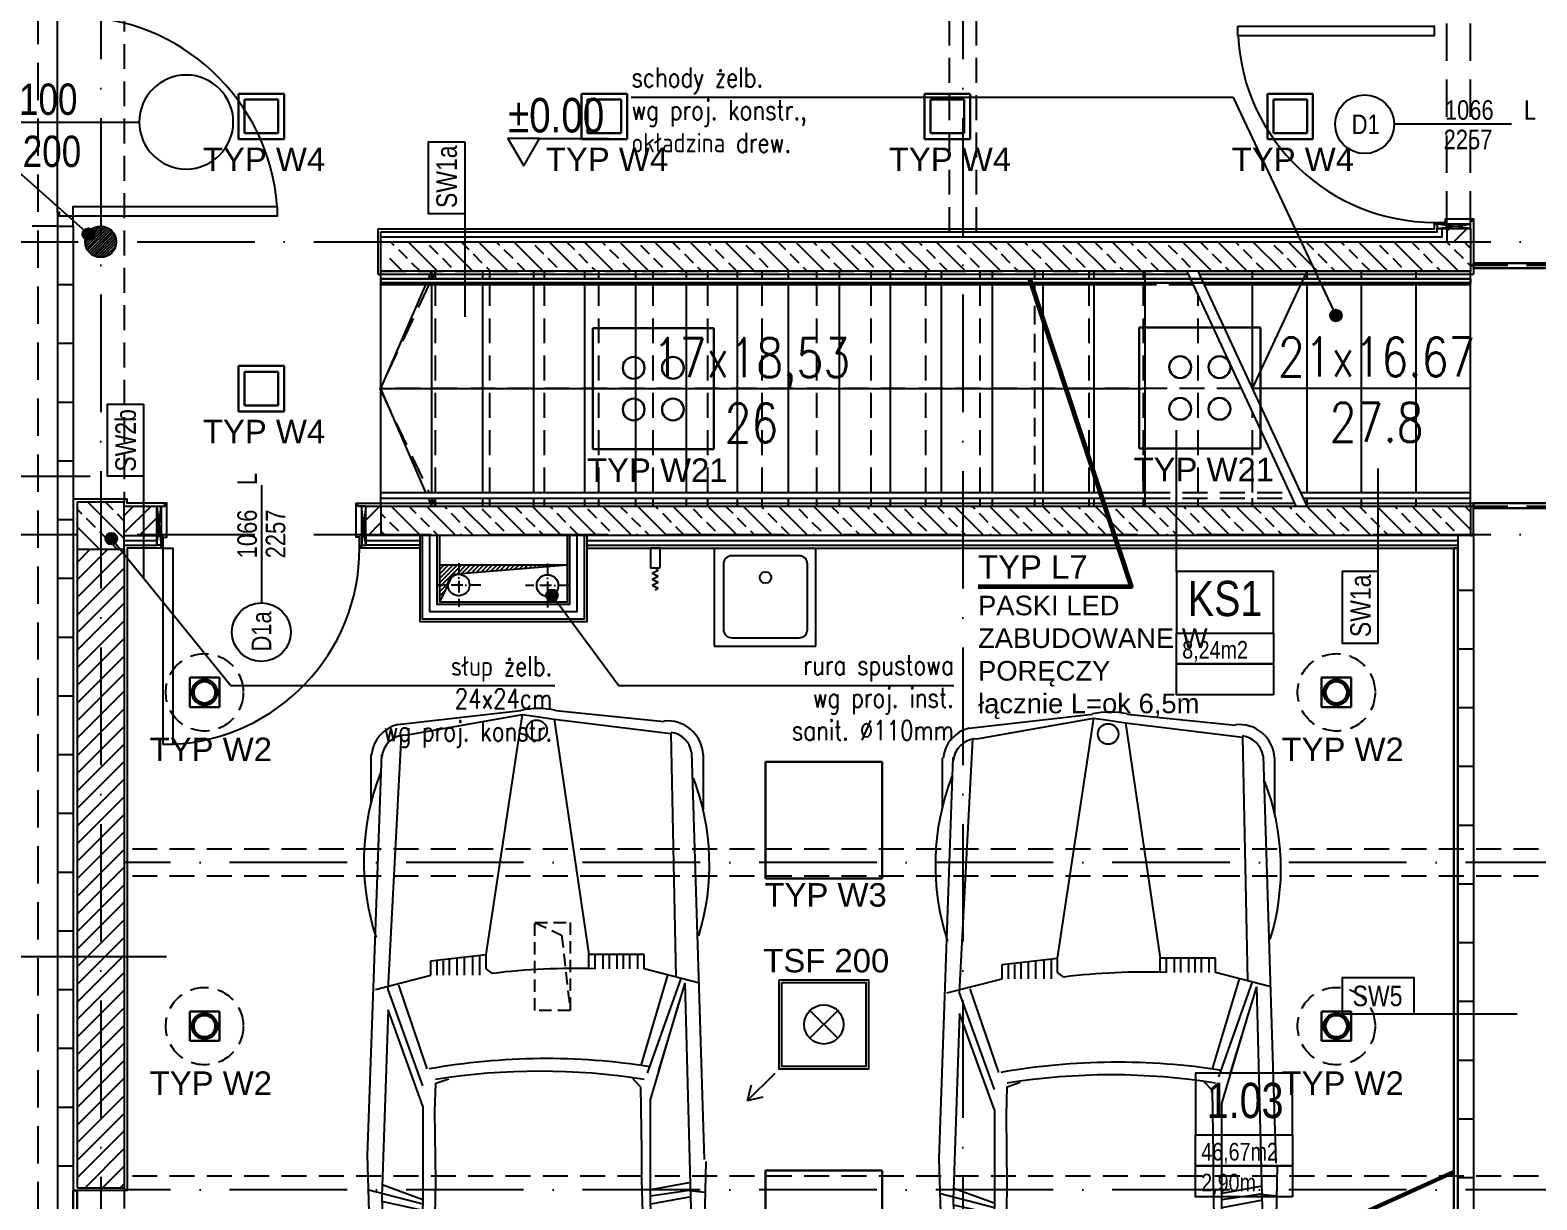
# Model space of a CAD drawing. Header units: millimetres. Extents: x 58205 to 122423, y 1055 to 94479.
# Drawn here: x 68809 to 69578, y 11187 to 11784 of the extents above; entities that cross this region are included whole.
import ezdxf

# ---------------------------------------------------------------- set-up
doc = ezdxf.new("R2010")
doc.units = ezdxf.units.MM
for name, pattern in [('0707_PB_080619_gn_xref$0$ACAD_ISO10W100', [18, 12, -3, 0, -3]), ('ACAD_ISO03W100', [30, 12, -18]), ('ACAD_ISO10W100', [18, 12, -3, 0, -3]), ('AUDIT_D_080509132939-0', [0]), ('HIDDEN', [9.525, 6.35, -3.175])]:
    doc.linetypes.add(name, pattern=pattern)
doc.layers.add('$ oświetlenie $', color=30, linetype='Continuous', lineweight=30)
for name, color, linetype in [('+48_ARMATURA', 251, 'Continuous'), ('+48_HACZE', 253, 'Continuous'), ('+48_KANALIZACJA SANIT.', 42, 'Continuous'), ('+48_KOTY', 3, 'Continuous'), ('+48_MEBLE', 251, 'Continuous'), ('+48_OPISY', 3, 'Continuous'), ('+48_OPISY T', 3, 'Continuous'), ('+48_OPISY_POM', 3, 'Continuous'), ('+48_OPISY_STOLARKA', 3, 'Continuous'), ('+48_OPISY_ŚCIAN', 3, 'Continuous'), ('+48_OSIE', 8, 'Continuous'), ('+48_PODCIĄG', 4, 'ACAD_ISO03W100'), ('+48_PRZEBICIA', 143, 'Continuous'), ('+48_SCHODY', 2, 'Continuous'), ('+48_SCIANY', 1, 'Continuous'), ('+48_SCIANY_DZIAŁOWE', 2, 'Continuous'), ('+48_SPUSTY', 150, 'Continuous'), ('+48_STOLARKA_DRZWI', 3, 'Continuous'), ('+48_STOLARKA_OKNA', 3, 'Continuous'), ('+48_SŁUPY', 20, 'Continuous'), ('+48_TYNKI', 252, 'Continuous'), ('+48_WENTYLACJA', 2, 'Continuous'), ('+48_WEŁNA', 252, 'Continuous'), ('+48_WIDOK', 5, 'Continuous'), ('+48_ŚCIANY_GK', 42, 'Continuous')]:
    doc.layers.add(name, color=color, linetype=linetype)
doc.layers.get('0').freeze()
doc.styles.add('ARIAL', font='ARIAL.TTF')
doc.styles.get("Standard").update_dxf_attribs({"font": 'ARIAL.TTF'})
doc.styles.add('WRP_ARIAL', font='ARIAL.TTF', dxfattribs={"width": 0.8})
doc.styles.add('wymiary', font='romans.shx', dxfattribs={"width": 0.8})
doc.linetypes.add('BATTING', pattern='A,0.00254,-2.54,[134,ltypeshp.shx,S=2.54,R=0,X=-2.54,Y=0],-5.08,[134,ltypeshp.shx,S=2.54,R=180,X=2.54,Y=0],-2.54', length=10.16254)
doc.linetypes.add('ZIGZAG', pattern='A,0.00254,-5.08,[131,ltypeshp.shx,S=5.08,R=0,X=-5.08,Y=0],-10.16,[131,ltypeshp.shx,S=5.08,R=180,X=5.08,Y=0],-5.08', length=20.32254)

# ---------------------------------------------------------------- blocks, each defined once
blk = doc.blocks.new('BMW-P')
for p, q in [((0.2228, 0.782), (2.3034, 0.8466)), ((2.313, 0.8543), (4.3533, 0.814)), ((2.4611, 0.7698), (2.4702, 0.8512)), ((0.2339, 0.8408), (0.5161, 0.8408)), ((1.4017, 0.8221), (1.3291, 0.5398)), ((2.9501, 0.7898), (1.4017, 0.7495)), ((2.4611, 0.7698), (2.4904, 0.5721)), ((2.4941, 0.7699), (2.5307, 0.5721)), ((2.9501, 0.7898), (2.9178, 0.6124)), ((2.9824, 0.7898), (2.9456, 0.604)), ((3.3049, 0.7495), (2.9501, 0.7898)), ((0.1275, 0.6769), (1.3708, 0.7018)), ((1.8616, 0.5567), (1.3776, 0.7285)), ((1.8533, 0.6124), (1.4017, 0.7495)), ((1.9985, 0.5721), (1.5065, 0.7172)), ((2.4217, 0.7688), (2.4582, 0.5721)), ((3.3049, 0.7495), (3.0549, 0.6124)), ((3.5872, 0.7495), (3.2324, 0.6124)), ((3.692, 0.7172), (3.3049, 0.5721)), ((3.692, 0.7172), (3.5872, 0.7495)), ((3.8291, 0.7172), (4.4678, 0.6619)), ((3.8785, 0.6641), (3.8291, 0.7172)), ((0.0095, 0.0887), (0.0668, 0.6413)), ((0.0549, 0.0801), (0.1275, 0.6769)), ((1.8219, 0.524), (1.3622, 0.6611)), ((3.7646, 0.6769), (3.4098, 0.5721)), ((3.803, 0.6169), (3.7646, 0.6769)), ((4.3614, 0.6769), (4.4662, -0.0247)), ((4.3936, 0.6769), (4.5065, -0.0247)), ((4.4662, 0.6769), (4.5388, -0.0247)), ((1.2566, 0.5398), (1.2566, 0.2576)), ((1.3291, 0.5398), (1.2566, 0.5398)), ((2.5307, 0.5721), (1.9985, 0.5721)), ((3.0549, 0.6124), (2.5307, 0.5721)), ((3.1598, 0.5398), (2.9888, 0.5379)), ((3.3372, 0.5076), (3.1598, 0.5398)), ((3.3049, 0.5721), (3.2324, 0.6124)), ((3.3833, 0.5273), (3.4098, 0.5721)), ((1.3291, 0.5076), (1.2566, 0.5076)), ((1.3291, 0.4672), (1.2566, 0.4672)), ((1.3291, 0.4672), (1.2566, 0.4672)), ((1.9324, 0.5237), (1.8844, 0.4773)), ((2.2578, 0.5284), (1.9324, 0.5237)), ((2.404, 0.5284), (2.2578, 0.5284)), ((2.5738, 0.5332), (2.404, 0.5284)), ((2.7719, 0.5332), (2.5738, 0.5332)), ((2.9888, 0.5379), (2.7719, 0.5332)), ((3.3372, 0.5076), (3.3048, 0.1983)), ((1.3291, 0.435), (1.2566, 0.435)), ((1.3291, 0.4027), (1.2566, 0.4027)), ((1.3291, 0.3624), (1.2566, 0.3624)), ((1.3291, 0.3301), (1.2566, 0.3301)), ((0.0549, 0.0801), (1.2566, 0.2576)), ((1.3291, 0.2898), (1.2566, 0.2898)), ((1.3291, 0.2898), (1.2566, 0.2898)), ((1.3291, 0.2576), (1.2566, 0.2576)), ((1.3291, 0.2576), (1.3277, 0.2314)), ((3.3048, 0.1983), (3.3048, 0.0238)), ((0.0411, -0.0092), (0.0549, 0.0801)), ((3.3048, 0.0238), (3.3048, -0.1271)), ((0.0307, -0.0811), (0.0411, -0.0092)), ((4.4662, -0.0247), (4.3614, -0.694)), ((4.5065, -0.0247), (4.399, -0.6933)), ((4.5388, -0.0247), (4.4662, -0.694)), ((0.082, -0.7177), (0.0095, -0.0887)), ((1.2566, -0.2666), (0.0307, -0.0811)), ((0.1356, -0.6779), (0.0307, -0.0811)), ((3.3048, -0.1271), (3.3372, -0.5166)), ((1.2888, -0.5489), (1.2566, -0.2666)), ((1.3291, -0.2666), (1.2566, -0.2666)), ((1.3614, -0.2979), (1.2601, -0.2979)), ((1.3533, -0.2344), (1.3291, -0.2666)), ((1.3614, -0.3346), (1.2643, -0.3346)), ((1.3614, -0.3771), (1.2692, -0.3771)), ((1.3614, -0.4148), (1.2735, -0.4148)), ((1.3614, -0.4525), (1.2778, -0.4525)), ((1.9135, -0.5233), (1.8899, -0.4573)), ((1.3614, -0.4844), (1.2888, -0.4844)), ((1.3614, -0.5166), (1.2888, -0.5166)), ((1.3614, -0.5166), (1.2888, -0.5166)), ((2.0597, -0.528), (1.9135, -0.5233)), ((2.4134, -0.5233), (2.0597, -0.528)), ((2.6728, -0.528), (2.4134, -0.5233)), ((3.003, -0.5374), (2.6728, -0.528)), ((3.1598, -0.5489), (3.003, -0.5374)), ((3.3372, -0.5166), (3.1598, -0.5489)), ((1.3614, -0.5489), (1.2888, -0.5489)), ((1.434, -0.8311), (1.3614, -0.5489)), ((1.84, -0.5671), (1.4126, -0.7123)), ((1.9259, -0.5892), (1.434, -0.7666)), ((2.0307, -0.5892), (1.5388, -0.7666)), ((2.0307, -0.5892), (2.4904, -0.5892)), ((2.5078, -0.5895), (2.4321, -0.7969)), ((2.5307, -0.5892), (2.4582, -0.8715)), ((2.4904, -0.5892), (3.0784, -0.5987)), ((2.563, -0.5892), (2.5171, -0.7982)), ((2.9229, -0.5962), (2.9606, -0.7875)), ((2.9559, -0.5968), (2.9984, -0.7866)), ((3.352, -0.778), (3.0784, -0.5987)), ((3.7969, -0.694), (3.4098, -0.5892)), ((3.3267, -0.6234), (3.2559, -0.6612)), ((3.6285, -0.7697), (3.2559, -0.6612)), ((3.7243, -0.7263), (3.3372, -0.6215)), ((3.8076, -0.6432), (3.7969, -0.694)), ((3.89, -0.6663), (3.8291, -0.7263)), ((1.434, -0.7666), (0.1373, -0.6983)), ((1.5388, -0.7666), (2.4904, -0.7989)), ((3.7243, -0.7263), (3.6285, -0.7697)), ((4.4662, -0.694), (3.8291, -0.7263)), ((4.4662, -0.694), (4.4386, -0.8045)), ((2.2807, -0.8715), (0.2324, -0.7989)), ((4.4386, -0.8045), (2.2807, -0.8715)), ((2.4904, -0.7989), (3.352, -0.778)), ((0.2353, -0.8548), (0.4853, -0.8548))]:
    blk.add_line(p, q)
blk.add_circle((0.1114, -0.0086), 0.0524)
for centre, radius, start, end in [((0.7969, -0.3588), 1.2321, 72.86969, 111.0375), ((3.3991, -0.3441), 1.2527, 68.80502, 107.05386), ((0.2439, 0.6605), 0.1806, 93.1985, 186.17016), ((0.2439, 0.6605), 0.1234, 99.86591, 171.97093), ((4.3291, 0.6769), 0.1373, 356.63354, 79.99202), ((0.5113, -0.0195), 3.3547, 348.06878, 11.93122), ((0.5962, -0.0295), 3.3547, 348.06878, 11.93122), ((5.2082, 0.0398), 3.4207, 171.04845, 190.03925), ((5.2727, 0.0076), 3.4207, 171.04845, 188.95156), ((6.7162, 0.056), 3.3716, 171.05588, 191.04094), ((4.6759, 0.1769), 3.3487, 178.06786, 187.05654), ((0.4207, 0), 0.4207, 167.82853, 192.17146), ((0.2565, -0.6779), 0.121, 180, 266.18593), ((0.2514, -0.6774), 0.1741, 193.3925, 264.80557), ((0.7807, 0.3634), 1.2535, 248.8831, 288.08344), ((3.3936, 0.3463), 1.2471, 251.91656, 291.1169)]:
    blk.add_arc(centre, radius, start, end)
blk = doc.blocks.new('SCIANA')
at = {"layer": '+48_OPISY_ŚCIAN', "ltscale": 5}
blk.add_line((-25, 0), (25, 0), dxfattribs=at)
blk.add_lwpolyline([(-60, 0), (-25, 0), (-25, 17.5), (-60, 17.5)], close=True, dxfattribs=at)
at = {"layer": '+48_OPISY_ŚCIAN', "ltscale": 5, "style": 'WRP_ARIAL', "width": 0.8}
blk.add_attdef('TYP', (-53.56, 4.8), '', height=10, dxfattribs=at)
blk = doc.blocks.new('OPIS_STOLARKA')
at = {"layer": '+48_OPISY_STOLARKA'}
blk.add_line((0, 30), (0, -30), dxfattribs=at)
at = {"layer": '+48_STOLARKA_DRZWI'}
blk.add_circle((0, -45), 15, dxfattribs=at)
at = {"layer": '+48_OPISY_STOLARKA', "style": 'WRP_ARIAL', "width": 0.8}
for tag, p in [('SZER', (-2.27, -15.9)), ('WYS', (14.32, -13.58)), ('OZN', (5.03, -51.33))]:
    blk.add_attdef(tag, p, '', height=10, rotation=90, dxfattribs=at)
blk = doc.blocks.new('OPISY_POM_METKA')
at = {"layer": '+48_OPISY_POM', "ltscale": 5}
for points in [[(0, -70), (109.7, -70), (109.7, 0), (0, 0)], [(109.7, -105), (0, -105), (0, -70), (109.7, -70)]]:
    blk.add_lwpolyline(points, close=True, dxfattribs=at)
at = {"layer": '+48_OPISY_POM'}
blk.add_lwpolyline([(109.7, -140), (0, -140), (0, -105), (109.7, -105)], close=True, dxfattribs=at)
at = {"layer": '+48_OPISY_POM', "ltscale": 5, "style": 'WRP_ARIAL', "width": 0.8}
for tag, p, height in [('NRPOM', (25.8, -50.8), 40), ('POW', (6.4, -99), 20)]:
    blk.add_attdef(tag, p, '', height=height, dxfattribs=at)
at = {"layer": '+48_OPISY_POM', "style": 'WRP_ARIAL', "width": 0.8}
blk.add_attdef('H', (6.4, -134), '', height=20, dxfattribs=at)
blk = doc.blocks.new('zlew')
at = {"layer": '+48_ARMATURA'}
for p, q in [((-51.95, 50), (-51.95, 0)), ((0, 50), (-51.95, 50)), ((0, 0), (0, 50)), ((0, 0), (-51.95, 0))]:
    blk.add_line(p, q, dxfattribs=at)
blk.add_lwpolyline([(-43.38, 3.86), (-9.09, 3.86, 0.414214), (-4.81, 8.14), (-4.81, 41.43, 0.414214), (-9.09, 45.71), (-43.38, 45.71, 0.414214), (-47.67, 41.43), (-47.67, 8.14, 0.414214)], format="xyb", close=True, dxfattribs=at)
blk.add_circle((-26.24, 14.91), 2.96, dxfattribs=at)
blk = doc.blocks.new('kc')
at = {"layer": '+48_ARMATURA', "linetype": 'Continuous'}
for p, q in [((0.01, -13.83), (3.12, -12.42)), ((0.01, -13.83), (2.99, -15.5)), ((1.73, -9.46), (0.15, -10.75)), ((0.15, -10.75), (3.12, -12.42)), ((-0.25, -19.99), (2.85, -18.58)), ((-0.25, -19.99), (1.23, -20.83)), ((-0.12, -16.91), (2.99, -15.5)), ((-0.12, -16.91), (2.85, -18.58))]:
    blk.add_line(p, q, dxfattribs=at)
blk.add_lwpolyline([(-0.77, -9.35), (-0.34, 0.64), (4.66, 0.42), (4.23, -9.57)], close=True, dxfattribs=at)
blk = doc.blocks.new('koty')
at = {"layer": '+48_KOTY', "color": 3, "ltscale": 5}
blk.add_line((70403.15, 11224.99), (70423.15, 11224.99), dxfattribs=at)
blk.add_lwpolyline([(70398.6, 11217.11), (70403.15, 11224.99), (70394.05, 11224.99)], close=True, dxfattribs=at)
at = {"layer": '+48_KOTY', "color": 3, "style": 'WRP_ARIAL', "width": 0.8}
blk.add_attdef('POZIOM', (70403.19, 11226.78), '', height=10, dxfattribs=at)
blk = doc.blocks.new('TYP W4')
at = {"layer": '$ oświetlenie $', "ltscale": 0.15}
for p, q in [((11.6, 23.2), (-11.6, 23.2)), ((-11.6, 23.2), (-11.6, 0)), ((11.6, 0), (11.6, 23.2)), ((-8.6, 20.2), (-8.6, 3)), ((-8.6, 20.2), (8.6, 20.2)), ((8.6, 3), (8.6, 20.2)), ((-11.6, 0), (11.6, 0)), ((-8.6, 3), (8.6, 3)), ((-7.5, 0), (7.5, 0))]:
    blk.add_line(p, q, dxfattribs=at)
at = {"layer": '$ oświetlenie $', "ltscale": 0.15, "insert": (-29.84, -4.32), "char_height": 12, "width": 397.1992, "attachment_point": 1}
blk.add_mtext('TYP W4', dxfattribs=at)
blk = doc.blocks.new('TYP W21')
at = {"layer": '$ oświetlenie $', "ltscale": 0.15}
for p, q in [((-30.9, 30.9), (30.9, 30.9)), ((-30.9, -30.9), (-30.9, 30.9)), ((30.9, 30.9), (30.9, -30.9)), ((30.9, -30.9), (-30.9, -30.9))]:
    blk.add_line(p, q, dxfattribs=at)
for centre in [(-10.03, 10.63), (10.03, 10.63), (-10.03, -10.63), (10.03, -10.63)]:
    blk.add_circle(centre, 5.55, dxfattribs=at)
at = {"layer": '$ oświetlenie $', "ltscale": 0.15, "insert": (-33.83, -35.62), "char_height": 12, "width": 397.1992, "attachment_point": 1}
blk.add_mtext('TYP W21', dxfattribs=at)
blk = doc.blocks.new('TYP W3')
at = {"layer": '$ oświetlenie $', "ltscale": 0.15}
for p, q in [((29.8, 59.6), (-29.8, 59.6)), ((-29.8, 59.6), (-29.8, 0)), ((29.8, 0), (29.8, 59.6)), ((-29.8, 0), (29.8, 0))]:
    blk.add_line(p, q, dxfattribs=at)
at = {"layer": '$ oświetlenie $', "ltscale": 0.15, "insert": (-30.28, -2.41), "char_height": 12, "width": 397.1992, "attachment_point": 1}
blk.add_mtext('TYP W3', dxfattribs=at)
blk = doc.blocks.new('TYP W2')
at = {"layer": '$ oświetlenie $', "ltscale": 0.15}
for p, q in [((7.55, 7.55), (-7.55, 7.55)), ((-7.55, 7.55), (-7.55, -7.55)), ((7.55, -7.55), (7.55, 7.55)), ((-7.55, -7.55), (7.55, -7.55))]:
    blk.add_line(p, q, dxfattribs=at)
for radius in [6.5, 5.5]:
    blk.add_circle((0, 0), radius, dxfattribs=at)
at = {"layer": '$ oświetlenie $', "ltscale": 0.15, "insert": (-27.98, -23.12), "char_height": 12, "width": 397.1992, "attachment_point": 1, "style": 'ARIAL'}
blk.add_mtext('TYP W2', dxfattribs=at)

msp = doc.modelspace()

# ---------------------------------------------------------------- hatches: boundary and pattern name
at = {"layer": '+48_HACZE'}
h = msp.add_hatch(dxfattribs=at)
h.set_pattern_fill('ANSI31', color=256, scale=0.3, angle=180, style=0)
h.paths.add_polyline_path([(68845.484, 11684.167, 0.4142136), (68837.534, 11676.217), (68845.484, 11676.217)])
h.paths.add_polyline_path([(68845.484, 11684.167), (68845.484, 11676.217), (68853.434, 11676.217, 0.4142136)])
h.paths.add_polyline_path([(68853.434, 11676.217), (68845.484, 11676.217), (68845.484, 11668.267, 0.4142136)])
h.paths.add_polyline_path([(68845.484, 11676.217), (68837.534, 11676.217, 0.4142136), (68845.484, 11668.267)])
h = msp.add_hatch(dxfattribs=at)
h.set_pattern_fill('ANSI31', color=256, scale=2, angle=180, style=0)
h.paths.add_polyline_path([(69544.483, 11682.917), (69532.484, 11682.917), (69532.484, 11676.217), (69544.484, 11676.217), (69544.484, 11686.217), (69544.483, 11686.217)])
at = {"layer": '+48_HACZE', "linetype": 'AUDIT_D_080509132939-0'}
h = msp.add_hatch(dxfattribs=at)
h.set_pattern_fill('ANSI33', color=256, scale=2, angle=90, style=0)
h.paths.add_polyline_path([(68992.984, 11676.217), (68992.984, 11661.217), (69544.484, 11661.217), (69544.484, 11676.217)])
h = msp.add_hatch(dxfattribs=at)
h.set_pattern_fill('ANSI33', color=256, scale=2, angle=90, style=0)
h.set_pattern_definition([(135, (-1081.956, -1315.921), (-8.9802561, -8.9802561), []), (135, (-1081.956, -1306.941), (-8.9802561, -8.9802561), [6.35, -3.175])])
h.paths.add_polyline_path([(68833.484, 11519.217), (68857.484, 11519.217), (68857.484, 11543.217), (68833.484, 11543.217)])
at = {"layer": '+48_HACZE'}
h = msp.add_hatch(dxfattribs=at)
h.set_pattern_fill('ANSI31', color=256, scale=2, angle=180, style=0)
h.paths.add_polyline_path([(68874.184, 11526.217), (68874.184, 11541.217), (68857.484, 11541.217), (68857.484, 11526.217)])
h = msp.add_hatch(dxfattribs=at)
h.set_pattern_fill('ANSI31', color=256, scale=2, angle=180, style=0)
h.paths.add_polyline_path([(68980.784, 11526.217), (68988.484, 11526.217), (68988.484, 11541.217), (68980.784, 11541.217)])
at = {"layer": '+48_HACZE', "linetype": 'AUDIT_D_080509132939-0'}
h = msp.add_hatch(dxfattribs=at)
h.set_pattern_fill('ANSI33', color=256, scale=2, angle=90, style=0)
h.paths.add_polyline_path([(69544.484, 11526.217), (69544.484, 11541.217), (68988.484, 11541.217), (68988.484, 11526.217)])
at = {"layer": '+48_HACZE'}
h = msp.add_hatch(dxfattribs=at)
h.set_pattern_fill('ANSI31', color=256, scale=2, angle=180, style=0)
h.paths.add_polyline_path([(68833.484, 11519.217), (68857.484, 11519.217), (68857.484, 11193.217), (68833.484, 11193.217)])
at = {"layer": '+48_OPISY T'}
h = msp.add_hatch(color=256, dxfattribs=at)
edge = h.paths.add_edge_path()
edge.add_arc((68839.2, 11680.079), 3, 0, 360)
h = msp.add_hatch(color=256, dxfattribs=at)
edge = h.paths.add_edge_path()
edge.add_arc((69475.795, 11638.572), 3, 0, 360)
h = msp.add_hatch(color=256, dxfattribs=at)
edge = h.paths.add_edge_path()
edge.add_arc((68850.954, 11524.599), 3, 0, 360)
h = msp.add_hatch(color=256, dxfattribs=at)
edge = h.paths.add_edge_path()
edge.add_arc((69075.724, 11495.701), 3, 0, 360)
at = {"layer": '+48_PRZEBICIA'}
h = msp.add_hatch(dxfattribs=at)
h.set_pattern_fill('ANSI31', color=256, scale=0.5, style=0)
h.paths.add_polyline_path([(69018.484, 11492.217), (69025.386, 11506.408), (69083.484, 11511.217), (69018.484, 11511.217)])

# ---------------------------------------------------------------- linework, layer by layer
at = {"layer": '$ oświetlenie $', "color": 2, "lineweight": 60, "ltscale": 0.15}
msp.add_line((69024.212, 10969.078), (69535.984, 11201.351), dxfattribs=at)
at = {"layer": '$ oświetlenie $', "ltscale": 0.15}
for points in [[(69545.984, 11662.717), (69691.996, 11662.717), (69691.996, 11665.217), (69545.984, 11665.217), (69545.984, 11662.717)], [(68988.484, 11657.217), (69544.484, 11657.217), (69544.484, 11655.217), (68988.484, 11655.217), (68988.484, 11657.217)], [(69545.984, 11540.217), (69691.984, 11540.217), (69691.984, 11542.717), (69545.984, 11542.717), (69545.984, 11540.217)]]:
    msp.add_lwpolyline(points, dxfattribs=at)
at = {"layer": '$ oświetlenie $', "color": 2, "lineweight": 60, "ltscale": 0.15}
msp.add_lwpolyline([(69293.181, 11500.18), (69371.574, 11500.18), (69319.576, 11657.217)], dxfattribs=at)
at = {"layer": '$ oświetlenie $', "ltscale": 0.15}
for points in [[(69535.984, 11519.717), (69537.984, 11519.717), (69537.984, 11084.717), (69535.984, 11084.717)], [(68833.484, 11191.717), (68831.484, 11191.717), (68831.484, 10859.717), (68833.484, 10859.717)]]:
    msp.add_lwpolyline(points, close=True, dxfattribs=at)
at = {"layer": '$ oświetlenie $', "color": 1, "linetype": 'HIDDEN', "lineweight": -3, "ltscale": 1.5}
for centre in [(68898.485, 11446.142), (69476.021, 11446.142), (68898.485, 11275.717), (69476.021, 11275.717)]:
    msp.add_circle(centre, 19.766, dxfattribs=at)
at = {"layer": '+48_KANALIZACJA SANIT.', "ltscale": 0.3}
msp.add_circle((69028.193, 11500.952), 5.5, dxfattribs=at)
at = {"layer": '+48_OPISY'}
for p, q in [((69423.436, 11749.825), (69116.145, 11749.825)), ((69423.436, 11749.825), (69475.795, 11638.572)), ((68911.683, 11449.615), (68850.954, 11524.599)), ((68911.683, 11449.615), (69077.17, 11449.615)), ((69109.734, 11449.615), (69280.803, 11449.615))]:
    msp.add_line(p, q, dxfattribs=at)
for points in [[(68801.804, 11713.401), (68839.2, 11680.079)], [(69109.734, 11449.615), (69075.724, 11495.701)]]:
    msp.add_lwpolyline(points, dxfattribs=at)
at = {"layer": '+48_OPISY T'}
for centre in [(68839.2, 11680.079), (69475.795, 11638.572), (68850.954, 11524.599), (69075.724, 11495.701)]:
    msp.add_circle(centre, 3, dxfattribs=at)
at = {"layer": '+48_OPISY_POM'}
msp.add_line((69394.513, 11507.931), (69394.513, 11579.984), dxfattribs=at)
at = {"layer": '+48_OPISY_ŚCIAN'}
msp.add_lwpolyline([(68840.117, 11311.295), (68879.011, 11311.295)], dxfattribs=at)
at = {"layer": '+48_OSIE', "linetype": 'ACAD_ISO10W100', "ltscale": 5}
for p, q in [((68845.484, 13180.923), (68845.484, 10363.161)), ((69285.484, 13180.923), (69285.484, 10363.161)), ((68053.193, 11676.217), (71642.384, 11676.217)), ((68053.193, 11526.7), (69596.135, 11526.7))]:
    msp.add_line(p, q, dxfattribs=at)
for points in [[(69691.984, 11359.217), (68857.484, 11359.217)], [(69691.984, 11192.217), (68857.484, 11192.217)]]:
    msp.add_lwpolyline(points, dxfattribs=at)
at = {"layer": '+48_PODCIĄG', "linetype": 'HIDDEN', "ltscale": 2}
for p, q in [((69278.634, 11681.217), (69278.634, 12901.217)), ((69292.334, 11681.217), (69292.334, 12901.217)), ((68857.484, 11519.217), (68857.484, 10858.217))]:
    msp.add_line(p, q, dxfattribs=at)
for points in [[(68857.484, 11796.217), (68857.484, 11543.217)], [(69693.484, 11366.067), (68857.484, 11366.067)], [(69693.484, 11352.367), (68857.484, 11352.367)], [(69693.484, 11199.067), (68857.484, 11199.067)]]:
    msp.add_lwpolyline(points, dxfattribs=at)
at = {"layer": '+48_PRZEBICIA', "linetype": '0707_PB_080619_gn_xref$0$ACAD_ISO10W100', "ltscale": 0.5}
for p, q in [((69028.193, 11512.152), (69028.193, 11489.752)), ((69073.467, 11511.917), (69073.467, 11489.517)), ((69039.393, 11500.952), (69016.993, 11500.952)), ((69084.667, 11500.717), (69062.267, 11500.717))]:
    msp.add_line(p, q, dxfattribs=at)
at = {"layer": '+48_PRZEBICIA', "linetype": 'Continuous'}
msp.add_lwpolyline([(69018.484, 11492.217), (69018.484, 11511.217), (69083.484, 11511.217), (69083.484, 11492.217)], close=True, dxfattribs=at)
msp.add_lwpolyline([(69018.484, 11492.217), (69025.386, 11506.408), (69083.484, 11511.217)], dxfattribs=at)
at = {"layer": '+48_PRZEBICIA', "linetype": 'HIDDEN'}
msp.add_lwpolyline([(69085.084, 11328.67), (69085.084, 11283.67), (69067.084, 11283.67), (69067.084, 11328.67)], close=True, dxfattribs=at)
msp.add_lwpolyline([(69067.084, 11328.67), (69080.692, 11322.138), (69085.084, 11283.67)], dxfattribs=at)
at = {"layer": '+48_SCHODY'}
for p, q in [((68988.484, 11541.217), (68988.484, 11661.217)), ((69378.484, 11657.217), (68988.484, 11657.217)), ((69014.484, 11657.217), (69014.484, 11661.217)), ((69040.484, 11657.217), (69040.484, 11661.217)), ((69066.484, 11657.217), (69066.484, 11661.217)), ((69092.484, 11657.217), (69092.484, 11661.217)), ((69118.484, 11657.217), (69118.484, 11661.217)), ((69144.484, 11657.217), (69144.484, 11661.217)), ((69170.484, 11657.217), (69170.484, 11661.217)), ((69196.484, 11657.217), (69196.484, 11661.217)), ((69222.484, 11657.217), (69222.484, 11661.217)), ((69248.484, 11657.217), (69248.484, 11661.217)), ((69274.484, 11657.217), (69274.484, 11661.217)), ((69300.484, 11657.217), (69300.484, 11661.217)), ((69326.484, 11657.217), (69326.484, 11661.217)), ((69352.484, 11657.217), (69352.484, 11661.217)), ((69378.484, 11541.217), (69378.484, 11661.217)), ((69455.573, 11541.217), (69399.973, 11661.217)), ((69405.484, 11661.217), (69544.484, 11661.217)), ((69461.084, 11541.217), (69405.484, 11661.217)), ((69544.484, 11657.217), (69407.337, 11657.217)), ((69433.284, 11601.217), (69461.084, 11661.217)), ((69433.284, 11657.217), (69433.284, 11661.217)), ((69461.084, 11657.217), (69461.084, 11661.217)), ((69488.884, 11657.217), (69488.884, 11661.217)), ((69516.684, 11657.217), (69516.684, 11661.217)), ((69544.484, 11541.217), (69544.484, 11661.217)), ((69378.484, 11654.217), (68988.484, 11654.217)), ((69014.484, 11548.217), (69014.484, 11654.217)), ((69040.484, 11548.217), (69040.484, 11654.217)), ((69066.484, 11548.217), (69066.484, 11654.217)), ((69092.484, 11548.217), (69092.484, 11654.217)), ((69118.484, 11548.217), (69118.484, 11654.217)), ((69144.484, 11548.217), (69144.484, 11654.217)), ((69170.484, 11548.217), (69170.484, 11654.217)), ((69196.484, 11548.217), (69196.484, 11654.217)), ((69222.484, 11548.217), (69222.484, 11654.217)), ((69248.484, 11548.217), (69248.484, 11654.217)), ((69274.484, 11548.217), (69274.484, 11654.217)), ((69300.484, 11548.217), (69300.484, 11654.217)), ((69326.484, 11548.217), (69326.484, 11654.217)), ((69352.484, 11548.217), (69352.484, 11654.217)), ((69544.484, 11654.217), (69408.727, 11654.217)), ((69433.284, 11601.217), (69433.284, 11654.217)), ((69461.084, 11548.217), (69461.084, 11654.217)), ((69488.884, 11548.217), (69488.884, 11654.217)), ((69516.684, 11548.217), (69516.684, 11654.217)), ((68988.484, 11601.217), (69378.484, 11601.217)), ((69011.45, 11548.217), (68988.484, 11601.217)), ((69544.484, 11601.217), (69433.284, 11601.217)), ((68988.484, 11548.217), (69378.484, 11548.217)), ((68988.484, 11545.217), (69378.484, 11545.217)), ((69014.484, 11541.217), (69012.75, 11545.217)), ((69014.484, 11541.217), (69014.484, 11545.217)), ((69040.484, 11541.217), (69040.484, 11545.217)), ((69066.484, 11541.217), (69066.484, 11545.217)), ((69092.484, 11541.217), (69092.484, 11545.217)), ((69118.484, 11541.217), (69118.484, 11545.217)), ((69144.484, 11541.217), (69144.484, 11545.217)), ((69170.484, 11541.217), (69170.484, 11545.217)), ((69196.484, 11541.217), (69196.484, 11545.217)), ((69222.484, 11541.217), (69222.484, 11545.217)), ((69248.484, 11541.217), (69248.484, 11545.217)), ((69274.484, 11541.217), (69274.484, 11545.217)), ((69300.484, 11541.217), (69300.484, 11545.217)), ((69326.484, 11541.217), (69326.484, 11545.217)), ((69352.484, 11541.217), (69352.484, 11545.217)), ((69457.84, 11548.217), (69544.484, 11548.217)), ((69459.23, 11545.217), (69544.484, 11545.217)), ((69461.084, 11541.217), (69461.084, 11545.217)), ((69461.084, 11541.217), (69544.484, 11541.217)), ((69488.884, 11541.217), (69488.884, 11545.217)), ((69516.684, 11541.217), (69516.684, 11545.217))]:
    msp.add_line(p, q, dxfattribs=at)
at = {"layer": '+48_SCHODY', "linetype": 'HIDDEN', "ltscale": 2}
for p, q in [((68988.484, 11541.217), (68988.484, 11661.217)), ((68988.484, 11661.217), (69399.973, 11661.217)), ((69016.284, 11661.217), (69014.397, 11657.217)), ((69016.284, 11657.217), (69016.284, 11661.217)), ((69044.084, 11657.217), (69044.084, 11661.217)), ((69071.884, 11657.217), (69071.884, 11661.217)), ((69099.684, 11657.217), (69099.684, 11661.217)), ((69127.484, 11657.217), (69127.484, 11661.217)), ((69155.284, 11657.217), (69155.284, 11661.217)), ((69183.084, 11657.217), (69183.084, 11661.217)), ((69210.884, 11657.217), (69210.884, 11661.217)), ((69238.684, 11657.217), (69238.684, 11661.217)), ((69266.484, 11657.217), (69266.484, 11661.217)), ((69294.284, 11657.217), (69294.284, 11661.217)), ((69349.884, 11657.217), (69349.884, 11661.217)), ((69377.684, 11657.217), (69377.684, 11661.217)), ((69401.826, 11657.217), (69378.484, 11657.217)), ((69012.982, 11654.217), (68987.984, 11601.217)), ((69016.284, 11548.217), (69016.284, 11654.217)), ((69044.084, 11548.217), (69044.084, 11654.217)), ((69071.884, 11548.217), (69071.884, 11654.217)), ((69099.684, 11548.217), (69099.684, 11654.217)), ((69127.484, 11548.217), (69127.484, 11654.217)), ((69155.284, 11548.217), (69155.284, 11654.217)), ((69183.084, 11548.217), (69183.084, 11654.217)), ((69210.884, 11548.217), (69210.884, 11654.217)), ((69238.684, 11548.217), (69238.684, 11654.217)), ((69266.484, 11548.217), (69266.484, 11654.217)), ((69294.284, 11548.217), (69294.284, 11654.217)), ((69349.884, 11548.217), (69349.884, 11654.217)), ((69377.684, 11548.217), (69377.684, 11654.217)), ((69403.216, 11654.217), (69378.484, 11654.217)), ((69405.484, 11548.217), (69405.484, 11649.323)), ((69427.773, 11601.217), (68987.984, 11601.217)), ((68987.984, 11601.217), (69012.982, 11548.217)), ((69433.284, 11548.217), (69433.284, 11589.323)), ((68988.484, 11541.217), (69455.573, 11541.217)), ((69014.397, 11545.217), (69016.284, 11541.217)), ((69016.284, 11541.217), (69016.284, 11545.217)), ((69044.084, 11541.217), (69044.084, 11545.217)), ((69071.884, 11541.217), (69071.884, 11545.217)), ((69099.684, 11541.217), (69099.684, 11545.217)), ((69127.484, 11541.217), (69127.484, 11545.217)), ((69155.284, 11541.217), (69155.284, 11545.217)), ((69183.084, 11541.217), (69183.084, 11545.217)), ((69210.884, 11541.217), (69210.884, 11545.217)), ((69238.684, 11541.217), (69238.684, 11545.217)), ((69266.484, 11541.217), (69266.484, 11545.217)), ((69294.284, 11541.217), (69294.284, 11545.217)), ((69349.884, 11541.217), (69349.884, 11545.217)), ((69377.684, 11541.217), (69377.684, 11545.217)), ((69378.484, 11548.217), (69452.33, 11548.217)), ((69378.484, 11545.217), (69453.72, 11545.217)), ((69405.484, 11541.217), (69405.484, 11545.217)), ((69433.284, 11541.217), (69433.284, 11545.217))]:
    msp.add_line(p, q, dxfattribs=at)
at = {"layer": '+48_SCHODY', "linetype": 'HIDDEN', "ltscale": 1.5}
for p, q in [((69322.084, 11657.217), (69322.084, 11661.217)), ((69322.084, 11548.217), (69322.084, 11654.217)), ((69322.084, 11541.217), (69322.084, 11545.217))]:
    msp.add_line(p, q, dxfattribs=at)
at = {"layer": '+48_SCHODY'}
for points in [[(69012.75, 11657.217), (69014.484, 11661.217)], [(68988.484, 11601.217), (69011.45, 11654.217)]]:
    msp.add_lwpolyline(points, dxfattribs=at)
at = {"layer": '+48_SCIANY'}
for p, q in [((69532.483, 11682.917), (69544.484, 11682.917)), ((69532.484, 11682.917), (69532.484, 11676.217)), ((68857.484, 11541.217), (68877.484, 11541.217)), ((68857.984, 11541.217), (68857.984, 11541.217)), ((68874.184, 11541.217), (68874.184, 11526.217)), ((68977.484, 11541.217), (68988.484, 11541.217)), ((68980.784, 11526.217), (68980.784, 11541.217)), ((68857.484, 11526.217), (68877.484, 11526.217)), ((68857.484, 11526.217), (68877.484, 11526.217)), ((68988.484, 11526.217), (68977.484, 11526.217))]:
    msp.add_line(p, q, dxfattribs=at)
at = {"layer": '+48_SCIANY', "ltscale": 0.3}
for p, q in [((69544.484, 11682.917), (69544.484, 11676.217)), ((68988.484, 11541.217), (68988.484, 11526.217)), ((68833.484, 11519.217), (68833.484, 11193.217)), ((68857.484, 11519.217), (68857.484, 11193.217)), ((68833.484, 11193.217), (68857.484, 11193.217))]:
    msp.add_line(p, q, dxfattribs=at)
for points in [[(69544.484, 11661.217), (68988.484, 11661.217), (68988.484, 11676.217), (69544.484, 11676.217), (69544.484, 11661.217)], [(68988.484, 11541.217), (69544.484, 11541.217), (69544.484, 11526.217), (68988.484, 11526.217)]]:
    msp.add_lwpolyline(points, dxfattribs=at)
msp.add_lwpolyline([(68833.484, 11519.217), (68857.484, 11519.217), (68857.484, 11543.217), (68833.484, 11543.217)], close=True, dxfattribs=at)
at = {"layer": '+48_SCIANY_DZIAŁOWE', "linetype": 'Continuous'}
for p, q in [((69527.484, 11682.917), (69544.484, 11685.117)), ((69544.484, 11682.917), (69527.484, 11685.117)), ((68874.184, 11521.217), (68876.384, 11541.217)), ((68874.184, 11541.217), (68876.384, 11521.217)), ((68980.784, 11521.217), (68978.584, 11541.217)), ((68980.784, 11541.217), (68978.584, 11521.217))]:
    msp.add_line(p, q, dxfattribs=at)
at = {"layer": '+48_SPUSTY', "color": 150}
msp.add_circle((69073.467, 11500.717), 5.5, dxfattribs=at)
at = {"layer": '+48_SPUSTY', "color": 150, "ltscale": 0.5}
msp.add_circle((69073.467, 11500.717), 5.5, dxfattribs=at)
at = {"layer": '+48_STOLARKA_DRZWI'}
for p, q in [((69525.984, 11685.117), (69527.484, 11685.117)), ((68876.384, 11519.717), (68876.384, 11521.217)), ((68978.584, 11519.717), (68978.584, 11521.217))]:
    msp.add_line(p, q, dxfattribs=at)
for points in [[(69425.784, 11786.317), (69525.984, 11786.317), (69525.984, 11781.317), (69425.784, 11781.317)], [(68935.484, 11694.217), (68935.484, 11689.217), (68831.484, 11689.217), (68831.484, 11694.217)], [(69544.484, 11682.917), (69544.484, 11685.117), (69527.484, 11685.117), (69527.484, 11682.917)], [(68874.184, 11541.217), (68876.384, 11541.217), (68876.384, 11521.217), (68874.184, 11521.217)], [(68980.784, 11541.217), (68978.584, 11541.217), (68978.584, 11521.217), (68980.784, 11521.217)], [(68877.384, 11419.517), (68877.384, 11519.717), (68882.384, 11519.717), (68882.384, 11419.517)]]:
    msp.add_lwpolyline(points, close=True, dxfattribs=at)
for points in [[(69525.984, 11685.117), (69525.984, 11686.117), (69531.634, 11686.117), (69531.634, 11687.917), (69545.984, 11687.917), (69545.984, 11686.917)], [(69544.484, 11682.917), (69544.484, 11686.917), (69545.984, 11686.917)], [(68874.184, 11541.217), (68878.184, 11541.217), (68878.184, 11542.717)], [(68876.384, 11519.717), (68877.384, 11519.717), (68877.384, 11525.367), (68879.184, 11525.367), (68879.184, 11542.717), (68878.184, 11542.717)], [(68978.584, 11519.717), (68977.584, 11519.717), (68977.584, 11525.367), (68975.784, 11525.367), (68975.784, 11542.717), (68976.784, 11542.717)], [(68980.784, 11541.217), (68976.784, 11541.217), (68976.784, 11542.717)]]:
    msp.add_lwpolyline(points, dxfattribs=at)
for centre, radius, start, end in [((68831.311, 11686.779), 104.438, 4.083898, 89.912684), ((69525.984, 11786.317), 100.2, 182.860259, 270), ((68877.384, 11519.717), 100.2, 272.860259, 0)]:
    msp.add_arc(centre, radius, start, end, dxfattribs=at)
at = {"layer": '+48_STOLARKA_OKNA'}
for p, q in [((68823.484, 11684.217), (68823.484, 10822.917)), ((68831.484, 11684.217), (68831.484, 10831.217)), ((69545.984, 11498.217), (69537.984, 11498.217)), ((69545.984, 11468.217), (69537.984, 11468.217)), ((69545.984, 11438.217), (69537.984, 11438.217)), ((69545.984, 11408.217), (69537.984, 11408.217)), ((69545.984, 11378.217), (69537.984, 11378.217)), ((69545.984, 11348.217), (69537.984, 11348.217)), ((69545.984, 11318.217), (69537.984, 11318.217)), ((69545.984, 11288.217), (69537.984, 11288.217)), ((69545.984, 11258.217), (69537.984, 11258.217)), ((69545.984, 11228.217), (69537.984, 11228.217)), ((69545.984, 11198.217), (69537.984, 11198.217))]:
    msp.add_line(p, q, dxfattribs=at)
for points in [[(68831.484, 11684.217), (68831.484, 11689.217), (68824.484, 11689.217), (68824.484, 11691.217), (68823.484, 11691.217), (68823.484, 11684.217), (68831.484, 11684.217)], [(68831.484, 11654.217), (68823.484, 11654.217)], [(68831.484, 11624.217), (68823.484, 11624.217)], [(68831.484, 11594.217), (68823.484, 11594.217)], [(68831.484, 11564.217), (68823.484, 11564.217)], [(68831.484, 11534.217), (68823.484, 11534.217)], [(69537.984, 11526.217), (69537.984, 11083.217)], [(69545.984, 11526.217), (69545.984, 11083.217)], [(68831.484, 11504.217), (68823.484, 11504.217)], [(68831.484, 11474.217), (68823.484, 11474.217)], [(68831.484, 11444.217), (68823.484, 11444.217)], [(68831.484, 11414.217), (68823.484, 11414.217)], [(68831.484, 11384.217), (68823.484, 11384.217)], [(68831.484, 11354.217), (68823.484, 11354.217)], [(68831.484, 11324.217), (68823.484, 11324.217)], [(68831.484, 11294.217), (68823.484, 11294.217)], [(68831.484, 11264.217), (68823.484, 11264.217)], [(68831.484, 11234.217), (68823.484, 11234.217)], [(68831.484, 11204.217), (68823.484, 11204.217)]]:
    msp.add_lwpolyline(points, dxfattribs=at)
at = {"layer": '+48_SŁUPY', "linetype": 'AUDIT_D_080509132939-0'}
msp.add_circle((68845.484, 11676.217), 7.95, dxfattribs=at)
at = {"layer": '+48_TYNKI', "ltscale": 0.15}
msp.add_line((69093.484, 11519.717), (69537.984, 11519.717), dxfattribs=at)
for points in [[(69545.984, 11686.917), (69545.984, 11659.717)], [(69525.984, 11685.117), (69525.984, 11682.717), (68986.984, 11682.717), (68986.984, 11659.717)], [(68986.984, 11659.717), (69400.668, 11659.717)], [(69406.179, 11659.717), (69545.984, 11659.717)], [(68878.184, 11542.717), (68858.984, 11542.717), (68858.984, 11544.717), (68831.484, 11544.717)], [(68976.784, 11542.717), (69454.878, 11542.717)], [(69460.389, 11542.717), (69545.984, 11542.717)], [(69544.484, 11526.217), (69545.984, 11526.217), (69545.984, 11542.717)], [(68876.384, 11519.717), (68858.984, 11519.717), (68858.984, 11191.717), (68831.484, 11191.717)], [(69008.484, 11519.717), (68978.584, 11519.717)]]:
    msp.add_lwpolyline(points, dxfattribs=at)
at = {"layer": '+48_WENTYLACJA', "color": 2}
for p, q in [((69207.415, 11269.502), (69221.557, 11283.644)), ((69221.557, 11269.502), (69207.415, 11283.644)), ((69175.615, 11237.702), (69189.615, 11251.702)), ((69175.615, 11237.702), (69177.615, 11245.702)), ((69175.615, 11237.702), (69183.615, 11239.702))]:
    msp.add_line(p, q, dxfattribs=at)
for points in [[(69191.736, 11299.323), (69237.236, 11299.323), (69237.236, 11253.823), (69191.736, 11253.823)], [(69193.086, 11297.973), (69235.886, 11297.973), (69235.886, 11255.173), (69193.086, 11255.173)]]:
    msp.add_lwpolyline(points, close=True, dxfattribs=at)
msp.add_circle((69214.486, 11276.573), 10, dxfattribs=at)
at = {"layer": '+48_WEŁNA', "linetype": 'ZIGZAG', "ltscale": 0.45}
for p, q in [((68857.484, 11523.717), (68874.184, 11523.717)), ((68980.784, 11523.717), (69008.484, 11523.717)), ((69093.484, 11523.717), (69537.984, 11523.717))]:
    msp.add_line(p, q, dxfattribs=at)
at = {"layer": '+48_WEŁNA', "linetype": 'BATTING', "ltscale": 0.23}
msp.add_lwpolyline([(68988.484, 11678.717), (69529.984, 11678.717), (69529.984, 11682.917)], dxfattribs=at)
at = {"layer": '+48_WEŁNA', "linetype": 'ZIGZAG', "ltscale": 0.7}
msp.add_lwpolyline([(69088.484, 11526.217), (69088.484, 11487.217), (69013.484, 11487.217), (69013.484, 11526.217)], dxfattribs=at)
at = {"layer": '+48_WIDOK', "linetype": 'HIDDEN', "ltscale": 3}
msp.add_line((68813.484, 11796.217), (68813.484, 10697.217), dxfattribs=at)
at = {"layer": '+48_WIDOK', "color": 251, "linetype": 'HIDDEN', "ltscale": 3}
for p, q in [((69532.484, 11682.917), (69532.484, 11789.517)), ((69544.484, 11682.917), (69544.484, 11789.517)), ((69544.484, 11664.217), (69693.484, 11664.217)), ((69544.484, 11541.217), (69693.484, 11541.217))]:
    msp.add_line(p, q, dxfattribs=at)
at = {"layer": '+48_WIDOK'}
for p, q in [((68823.484, 11684.217), (68810.484, 11684.217)), ((68988.484, 11676.217), (68988.484, 11681.217)), ((68874.184, 11526.217), (68874.184, 11521.217)), ((68980.784, 11526.217), (68980.784, 11521.217)), ((68857.484, 11521.217), (68874.184, 11521.217)), ((69093.484, 11521.217), (69537.984, 11521.217))]:
    msp.add_line(p, q, dxfattribs=at)
at = {"layer": '+48_WIDOK', "ltscale": 0.15}
for points in [[(68823.484, 11691.217), (68823.483, 11789.217)], [(69008.484, 11521.217), (68980.784, 11521.217)]]:
    msp.add_lwpolyline(points, dxfattribs=at)
at = {"layer": '+48_WIDOK'}
msp.add_lwpolyline([(68988.484, 11681.217), (69527.484, 11681.217), (69527.484, 11682.917)], dxfattribs=at)
at = {"layer": '+48_ŚCIANY_GK'}
for points in [[(69093.484, 11526.217), (69093.484, 11482.217), (69008.484, 11482.217), (69008.484, 11526.217)], [(69092.234, 11526.217), (69092.234, 11483.467), (69009.734, 11483.467), (69009.734, 11526.217)], [(69084.734, 11526.217), (69084.734, 11490.967), (69017.234, 11490.967), (69017.234, 11526.217)], [(69083.484, 11526.217), (69083.484, 11492.217), (69018.484, 11492.217), (69018.484, 11526.217)]]:
    msp.add_lwpolyline(points, dxfattribs=at)

# ---------------------------------------------------------------- block references
at = {"layer": '$ oświetlenie $'}
for name, p in [('TYP W4', (68927.484, 11728.617)), ('TYP W4', (69102.484, 11728.617)), ('TYP W4', (69277.484, 11728.617)), ('TYP W4', (69452.484, 11728.617)), ('TYP W21', (69127.484, 11601.217)), ('TYP W21', (69406.354, 11601.566)), ('TYP W4', (68927.484, 11589.617)), ('TYP W2', (68898.485, 11446.142)), ('TYP W2', (69476.021, 11446.142)), ('TYP W3', (69214.486, 11351.129)), ('TYP W2', (68898.485, 11275.717)), ('TYP W2', (69476.021, 11275.717)), ('TYP W3', (69214.486, 11142.417))]:
    msp.add_blockref(name, p, dxfattribs=at)
at = {"layer": '+48_ARMATURA', "xscale": -1, "rotation": 357.5082698086682}
msp.add_blockref('kc', (69130.621, 11519.09), dxfattribs=at)
at = {"layer": '+48_ARMATURA', "rotation": 180}
msp.add_blockref('zlew', (69158.484, 11519.717), dxfattribs=at)
at = {"layer": '+48_KOTY'}
ref = msp.add_blockref('koty', (-54840.205, -8027.104), dxfattribs=dict(at, xscale=1.759999999572756, yscale=1.759999999567299, zscale=1.759999999567403))
ref.add_attrib('POZIOM', '±0.00', (69053.358, 11732.033), dxfattribs={"color": 3, "height": 17.6, "style": 'WRP_ARIAL', "width": 0.8})
at = {"layer": '+48_MEBLE', "xscale": 100, "yscale": 100, "zscale": 100, "rotation": 270}
for p in [(69068.807, 11437.881), (69360.43, 11436.041)]:
    msp.add_blockref('BMW-P', p, dxfattribs=at)
at = {"layer": '+48_OPISY_POM'}
ref = msp.add_blockref('OPISY_POM_METKA', (69394.513, 11507.931), dxfattribs=dict(at, xscale=0.4500000000043656, yscale=0.4499999999998181, zscale=0.4499999999992042))
ref.add_attrib('NRPOM', 'KS1', (69400.226, 11485.071), dxfattribs={"ltscale": 5, "height": 18, "style": 'WRP_ARIAL', "width": 0.8})
ref.add_attrib('POW', '8,24m2', (69397.373, 11463.392), dxfattribs={"ltscale": 5, "height": 9, "style": 'WRP_ARIAL', "width": 0.8})
ref = msp.add_blockref('OPISY_POM_METKA', (69404.201, 11251.643), dxfattribs=dict(at, xscale=0.4500000000043656, yscale=0.4499999999998181, zscale=0.4499999999992042))
ref.add_attrib('H', '2,90m', (69407.06, 11191.354), dxfattribs={"height": 9, "style": 'WRP_ARIAL', "width": 0.8})
ref.add_attrib('NRPOM', '1.03', (69409.913, 11228.783), dxfattribs={"ltscale": 5, "height": 18, "style": 'WRP_ARIAL', "width": 0.8})
ref.add_attrib('POW', '46,67m2', (69407.06, 11207.104), dxfattribs={"ltscale": 5, "height": 9, "style": 'WRP_ARIAL', "width": 0.8})
at = {"layer": '+48_OPISY_STOLARKA'}
ref = msp.add_blockref('OPIS_STOLARKA', (68817.151, 11737.359), dxfattribs=dict(at, xscale=-1.600000000000364, yscale=1.600000000000364, zscale=1.6, rotation=90))
ref.add_attrib('SZER', '100', (68803.8, 11740.995), dxfattribs={"height": 16, "style": 'WRP_ARIAL', "width": 0.8})
ref.add_attrib('WYS', '200', (68805.707, 11714.397), dxfattribs={"height": 16, "style": 'WRP_ARIAL', "width": 0.8})
ref = msp.add_blockref('OPIS_STOLARKA', (69535.481, 11736.217), dxfattribs=dict(at, rotation=270))
ref.add_attrib('SZER', '1066     L   ', (69531.407, 11738.489), dxfattribs={"height": 10, "style": 'WRP_ARIAL', "width": 0.8})
ref.add_attrib('WYS', '2257', (69530.773, 11723.445), dxfattribs={"height": 10, "style": 'WRP_ARIAL', "width": 0.8})
ref.add_attrib('OZN', 'D1', (69483.85, 11731.191), dxfattribs={"height": 10, "style": 'WRP_ARIAL', "width": 0.8})
ref = msp.add_blockref('OPIS_STOLARKA', (68927.484, 11521.885), dxfattribs=at)
ref.add_attrib('SZER', '1066    L      ', (68925.211, 11514.605), dxfattribs={"height": 10, "rotation": 90, "style": 'WRP_ARIAL', "width": 0.8})
ref.add_attrib('WYS', '2257', (68939.697, 11514.605), dxfattribs={"height": 10, "rotation": 90, "style": 'WRP_ARIAL', "width": 0.8})
ref.add_attrib('OZN', 'D1a', (68932.509, 11467.032), dxfattribs={"height": 10, "rotation": 90, "style": 'WRP_ARIAL', "width": 0.8})
at = {"layer": '+48_OPISY_ŚCIAN'}
ref = msp.add_blockref('SCIANA', (69031.22, 11664.192), dxfattribs=dict(at, xscale=-1.050000000000182, yscale=1.050000000000182, zscale=1.05, rotation=90))
ref.add_attrib('TYP', 'SW1a', (69027.263, 11693.428), dxfattribs={"ltscale": 5, "height": 10.5, "rotation": 90, "style": 'WRP_ARIAL', "width": 0.8})
ref = msp.add_blockref('SCIANA', (68867.411, 11530.219), dxfattribs=dict(at, xscale=-1.050000000000182, yscale=1.050000000000182, zscale=1.05, rotation=90))
ref.add_attrib('TYP', 'SW2b', (68863.452, 11558.823), dxfattribs={"ltscale": 5, "height": 10.5, "rotation": 90, "style": 'WRP_ARIAL', "width": 0.8})
at = {"layer": '+48_OPISY_ŚCIAN', "xscale": 1.049999999999272, "yscale": 1.050000000000182, "zscale": 1.05}
for p, values in [((68813.867, 11556.469), {'TYP': 'SZ3'}), ((68813.867, 11311.295), {'TYP': 'SZ4'})]:
    msp.add_blockref('SCIANA', p, dxfattribs=at).add_auto_attribs(values)
at = {"layer": '+48_OPISY_ŚCIAN'}
ref = msp.add_blockref('SCIANA', (69497.425, 11534.181), dxfattribs=dict(at, xscale=1.050000000000182, yscale=1.050000000000182, zscale=1.05, rotation=90))
ref.add_attrib('TYP', 'SW1a', (69493.597, 11474.354), dxfattribs={"ltscale": 5, "height": 10.5, "rotation": 90, "style": 'WRP_ARIAL', "width": 0.8})
ref = msp.add_blockref('SCIANA', (69542.047, 11281.948), dxfattribs=dict(at, xscale=1.049999999999272, yscale=1.050000000000182, zscale=1.05))
ref.add_attrib('TYP', 'SW5', (69484.339, 11285.9), dxfattribs={"ltscale": 5, "height": 10.5, "style": 'WRP_ARIAL', "width": 0.8})

# ---------------------------------------------------------------- texts
at = {"layer": '$ oświetlenie $', "ltscale": 0.15, "insert": (69293.181, 11516.188), "char_height": 12, "width": 70.51934, "attachment_point": 1}
msp.add_mtext('TYP L7', dxfattribs=at)
at = {"layer": '$ oświetlenie $', "color": 2, "lineweight": 60, "ltscale": 0.15, "insert": (69293.181, 11495.487), "char_height": 10, "width": 165.48424, "attachment_point": 1}
msp.add_mtext('PASKI LED ZABUDOWANE W PORĘCZY  \\Płącznie L=ok 6,5m', dxfattribs=at)
at = {"layer": '+48_OPISY', "char_height": 10, "style": 'WRP_ARIAL'}
for s, insert, width, attachment_point in [('{\\Fromans|c238;schody żelb. \\Pwg proj. konstr.,\\Pokładzina drew.}', (69116.311, 11765.152), 235.93626, 1), ('{\\Fromans|c238;słup żelb. \\P24x24cm \\Pwg proj. konstr.}', (69075.857, 11464.594), 267.38166, 3), ('{\\Fromans|c238;rura spustowa\\Pwg proj. inst. \\Psanit. %%C110mm}', (69280.803, 11465.077), 267.38166, 3)]:
    msp.add_mtext(s, dxfattribs=dict(at, insert=insert, width=width, attachment_point=attachment_point))
at = {"layer": '+48_SCHODY', "char_height": 15, "width": 329.73356, "attachment_point": 2, "style": 'wymiary'}
for s, insert in [('{\\H1.333x;17x18,53\\P26}', (69177.578, 11627.001)), ('{\\H1.333x;21x16.67\\P27.8}', (69496.566, 11627.343))]:
    msp.add_mtext(s, dxfattribs=dict(at, insert=insert))
at = {"layer": '+48_WENTYLACJA', "color": 2, "insert": (69183.599, 11315.168), "char_height": 12, "width": 397.19916, "attachment_point": 1}
msp.add_mtext('TSF 200', dxfattribs=at)

doc.saveas('drawing.dxf')
